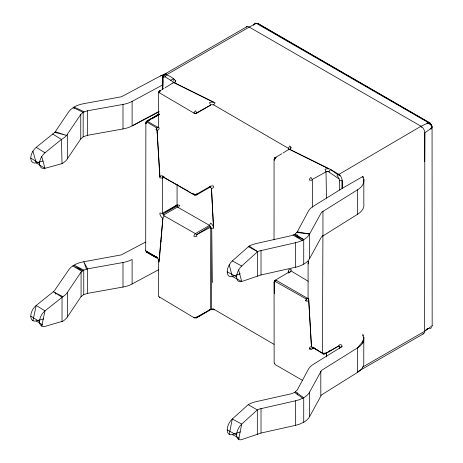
<?xml version="1.0" encoding="UTF-8"?>
<svg xmlns="http://www.w3.org/2000/svg" width="463" height="463" viewBox="0 0 463 463"><rect width="100%" height="100%" fill="white"/><g stroke="black" fill="none" stroke-linecap="round" stroke-linejoin="round"><path stroke-width="0.69" d="M163.537 176.837L162.611 178.035L162.322 213.31L164.151 215.874L162.872 218.345L159.139 262.185L158.508 260.906L158.583 296.488L194.501 317.988L196.434 317.913L210.468 309.562L210.781 227.13L209.496 225.365L177.503 207.065L177.069 204.987L177.069 184.164M274.044 239.811L274.067 159.284L275.103 157.264L276.156 157.339L275.103 158.485L274.64 159.966L274.067 159.284M274.663 160.129L274.663 157.958L281.817 153.728M308.491 261.201L308.098 263.152L308.074 298.143L308.671 299.017L311.46 346.793A4.289 2.477 60 0 0 309.365 348.917L311.217 349.247L314.227 347.782M432.17 326.033L432.066 126.017M162.334 88.902L162.357 77.454L163.115 76.372L163.723 76.187L164.429 77.171L165.123 76.841L166.558 74.798L249.233 27.068L256.34 23.335L258.03 23.601L430.544 123.372L432.239 127.128L431.643 128.002L424.814 132.817L424.698 161.685M239.203 438.253L232.299 434.531A9.792 5.452 -61.7 0 1 227.211 429.919A9.792 5.452 -61.7 0 1 232.299 419.003L248.209 404.668A23.596 13.624 0 0 1 256.363 401.6L290.92 393.863L294.63 392.468L297.292 389.921L308.248 369.48A23.596 13.624 0 0 1 313.532 364.213L341.983 346.602L341.92 345.635A4.289 2.477 -60 0 0 339.107 345.068L338.794 345.959L325.153 353.79L323.371 354.12L322.422 352.951L322.925 235.383M162.785 81.309L162.675 89.116M162.617 89.469L162.814 77.217M162.588 89.093L162.75 79.873M163.115 76.372L162.802 89.122L163.931 88.45M363.825 337.342L363.744 364.717A23.596 13.624 0 0 1 357.581 372.362L321.507 394.927L309.585 416.642A23.596 13.624 0 0 1 303.728 422.244L299.382 424.23L295.573 425.318L261.016 433.05L241.715 439.601A9.792 5.452 -61.7 0 1 236.622 434.988A9.792 5.452 -61.7 0 1 241.715 424.073L257.312 409.923L259.187 409.06L295.573 400.796L299.382 399.702L303.728 397.723A23.596 13.624 0 0 0 309.585 392.12L321.507 370.406L357.581 347.84A23.596 13.624 0 0 0 363.744 340.195L363.825 337.342L362.876 334.546L362.876 335.988M162.27 89.672L162.357 77.454M338.806 345.907L325.153 353.79L325.46 352.951L323.938 353.298L322.422 352.951L311.46 346.793L308.671 299.017M431.51 124.576L431.649 128.419M229.226 434.398L232.299 419.003L241.715 424.073L238.642 439.462M32.925 320.697L36.218 305.43L54.229 291.024L68.75 269.836A23.596 13.624 0 0 1 72.743 265.965L74.068 265.131A23.596 13.624 0 0 1 83.78 261.751L121.387 254.864L145.365 242.172M41.705 326.131L44.998 310.864L62.933 296.638A23.596 13.624 0 0 0 67.355 292.477L81.071 272.099L83.757 270.068L87.582 268.847L122.99 262.521A23.596 13.624 0 0 0 132.111 259.471L132.111 283.993A23.596 13.624 0 0 1 122.99 287.043L87.582 293.368L83.757 294.59L81.071 296.621L67.355 316.999A23.596 13.624 0 0 1 62.933 321.16L44.998 326.398A9.792 5.845 -58.2 0 1 39.54 321.571L30.761 316.136A9.792 5.845 -58.2 0 1 36.218 305.43L44.998 310.864A9.792 5.845 -58.2 0 0 39.54 321.571M431.041 129.032L431.643 126.249L430.984 129.027M302.524 380.36L275.103 364.549L274.142 362.338L274.067 282.193L274.547 280.584L275.23 280.173M339.726 190.061L339.651 180.767L339.136 179.013L329.083 172.132L329.39 170.945L330.599 169.504L338.945 174.377L340.074 175.454A5.365 3.096 60 0 1 342.145 180.547L342.145 188.429L313.532 206.133A23.596 13.624 0 0 0 308.248 211.394L297.292 231.836L295.174 234.046L291.661 235.598L256.363 243.521A23.596 13.624 0 0 0 249.152 246.073L232.299 260.924A9.792 5.452 -61.7 0 0 227.211 271.839A9.792 5.452 -61.7 0 0 232.299 276.452L241.715 281.521L261.016 274.97L295.573 267.232A23.596 13.624 0 0 0 302.287 264.929L303.728 264.165A23.596 13.624 0 0 0 309.585 258.557L321.507 236.842L357.581 214.282A23.596 13.624 0 0 0 363.825 203.784L363.825 179.262M165.123 87.75L173.434 82.622L174.308 82.773L175.095 82.148L175.512 80.637C172.786 77.662 168.376 74.942 164.33 74.346L162.38 76.436L166.57 74.19M288.374 149.85L290.596 148.831L291.013 147.321L289.809 145.955L288.316 148.299L288.918 148.675L288.918 149.335L283.009 153.021M308.208 298.218L307.386 298.253L276.156 280.248L275.103 281.388L274.64 282.876L274.067 282.193M163.179 75.237L162.264 78.247M194.321 195.004L193.864 194.049L195.38 194.396L196.897 194.049L210.549 186.172L210.781 186.757L196.434 195.004L194.321 195.004L163.508 177.184L162.872 176.16A4.289 2.477 60 0 0 159.984 176.912L157.044 130.132L156.106 129.762L156.743 127.996L157.623 127.134L158.502 127.29M308.52 300.012A4.289 2.477 60 0 1 305.632 300.771L306.275 299L307.386 298.253M276.156 280.248L274.547 280.584L288.756 272.285L289.809 272.366L290.122 271.503L291.019 270.924L291.325 269.738A4.289 2.477 60 0 0 288.293 271.486L288.293 272.927L288.293 271.486L288.906 272.203M159.336 113.985L146.383 121.387L145.486 123.1L145.868 123.824L145.7 250.824L146.84 252.219L156.563 257.885L157.623 257.804M429.664 122.672L428.611 122.747L421.023 126.249L338.945 174.377L338.638 175.222L340.074 175.454M161.546 89.863L159.162 91.275L158.641 92.791L159.22 92.704L160.655 90.655L159.781 90.505L158.653 91.645L158.543 127.134L159.139 128.008A4.289 2.477 60 0 1 157.044 130.132L159.833 177.908L162.611 178.035L164.498 176.959M196.816 112.752L195.38 110.703L193.887 113.047L196.04 113.62L196.816 112.752L211.493 104.638L213.663 104.869L215.098 102.821L174.308 82.773L213.391 102.219A4.289 2.477 0 0 0 209.542 102.572L210.526 105.165L196.04 113.62L193.887 113.047L159.22 92.704M196.434 195.004L196.897 194.049M210.468 309.562L196.897 316.958L196.434 317.913L210.468 309.562L213.582 309.076L274.038 344.333M238.642 269.929L241.715 281.521A9.792 5.452 -61.7 0 1 236.622 276.903A9.792 5.452 -61.7 0 1 241.715 265.988L257.619 251.669L258.875 251.096L295.573 242.71A23.596 13.624 0 0 0 302.287 240.407L303.728 239.643A23.596 13.624 0 0 0 309.585 234.035L321.507 212.32L357.581 189.761A23.596 13.624 0 0 0 362.876 176.461L342.145 188.429L342.145 180.547L339.651 180.767M175.095 82.148L175.512 80.637M290.596 148.831L291.013 147.321M338.945 174.377L337.672 174.58L337.012 175.726L337.741 176.316L339.136 179.013M312.398 348.917L313.04 347.887L313.914 348.037L318.231 350.491M158.74 114.355L147.136 121.173L145.868 123.824L146.667 121.891L156.743 127.996L156.899 129.021L156.106 129.762M158.861 111.948L132.111 125.907A23.596 13.624 0 0 1 122.99 128.963L87.582 135.289L83.172 136.822L80.753 138.964L66.568 159.955A23.596 13.624 0 0 1 62.036 163.624L44.998 168.312L36.218 162.878A9.792 5.845 -58.2 0 1 30.761 158.051A9.792 5.845 -58.2 0 1 36.218 147.35L54.837 132.36L68.75 111.757L70.636 109.557L74.068 107.046A23.596 13.624 0 0 1 83.78 103.666L121.387 96.784L160.47 75.955A23.596 13.624 0 0 1 166.281 73.658M41.705 156.598L44.998 168.312A9.792 5.845 -58.2 0 1 39.54 163.485A9.792 5.845 -58.2 0 1 44.998 152.784L61.446 139.432A23.596 13.624 0 0 0 66.568 135.433L80.753 114.442L83.172 112.301L87.582 110.767L122.99 104.435A23.596 13.624 0 0 0 132.111 101.385L162.768 84.868L162.258 77.454M178.504 207.47L179.557 205.207L177.069 204.987L162.322 213.31L159.833 213.09A4.289 2.477 60 0 0 162.872 218.345L158.988 261.016A4.289 2.477 60 0 0 156.106 256.93L145.7 250.824L145.509 250.072M162.484 176.663L162.872 176.16M357.523 371.801L423.703 333.644L424.629 332.434L424.814 132.817A5.365 3.096 60 0 0 422.198 127.14L421.498 127.441L421.023 126.249L249.233 27.068A5.365 3.096 60 0 0 246.166 27.103M363.744 340.195L357.581 347.84L357.581 372.362M159.139 260.432L158.508 260.906M432.216 325.692L424.814 331.19L362.465 367.171M289.809 272.366L291.019 270.924L308.19 281.272M173.255 80.412L174.308 79.271M172.873 83.166L173.417 81.992L165.123 76.841M305.632 300.771L306.425 300.024L306.275 299L275.103 281.388M425.694 330.142L428.026 328.527M177.069 204.987L163.022 213.958L177.109 206.029M210.208 226.135L196.434 234.753L196.897 236.24L195.38 236.581L193.864 236.24L194.321 234.753L195.38 233.612L209.496 225.365L210.549 223.102A4.289 2.477 60 0 1 213.437 227.188L211.487 188.291A4.289 2.477 60 0 0 213.582 186.172L212.401 185.837L210.549 186.172M150.29 119.616L146.082 122.22L147.917 121.156M151.494 118.869L159.307 114.031M162.611 178.035L163.838 177.277M327.457 352.146L324.401 353.998L322.555 352.951M328.672 351.4L329.893 350.659M152.211 118.667L158.954 114.755M247.005 26.617L164.33 74.346L164.081 74.861L165.384 74.335M170.691 80.29L173.741 78.531M210.781 186.757L209.496 186.873L211.487 188.291L213.582 228.357L211.73 228.028L210.549 228.357M426.857 329.135L428.026 328.458M163.601 215.011L177.503 207.065M192.041 193.291L195.143 195.039L197.018 193.974M146.383 121.387L159.284 114.448M329.083 172.132L328.14 171.322L326.994 171.322L312.317 179.436L311.541 180.304L309.365 180.014L309.666 178.828L310.881 177.387L312.317 179.436L312.496 207.1M159.087 111.352L132.111 125.907L132.111 101.385M132.111 283.993L158.387 269.836M210.781 227.13L196.434 234.753L195.38 233.612L164.151 215.874M196.897 316.958L195.38 317.734L193.945 317.444M341.983 346.602L340.843 347.163L339.616 347.03L339.095 346M240.256 273.778L232.299 276.452L229.226 264.865M232.299 434.531L240.303 431.927M309.365 348.917L310.401 348.598L311.217 349.247M30.761 316.136A9.792 5.845 -58.2 0 0 36.218 320.963L43.707 318.897M43.186 160.997L36.218 162.878L32.925 151.164M160.47 75.955L163.954 75.023M422.748 333.892L423.703 333.644M326.456 198.118L326.027 171.848L328.14 171.322M313.914 348.037L313.04 348.193L312.01 347.672L312.398 347.163L323.371 354.12L322.422 352.951M160.62 241.148L161.431 241.125M296.876 232.484L309.585 234.035L309.585 258.557M209.033 309.95L209.907 310.106M297.292 231.836L309.585 234.035M274.154 363.478L274.64 363.594M54.837 132.36L66.568 135.433L55.352 131.706M427.453 123.233L430.827 124.252L428.327 122.805M426.805 122.955L430.827 124.252M84.173 111.791L74.068 107.046L74.068 108.487M73.171 107.595L83.172 112.301L83.172 136.822M62.933 296.638L53.233 291.754L62.036 297.182L62.036 321.71M303.728 264.165L303.728 239.643L294.173 234.631L302.287 240.407L293.05 235.14M232.299 260.924L241.715 265.988M227.211 271.839L236.622 276.903M227.211 429.919L236.622 434.988M248.209 246.588L257.619 251.669L257.619 276.191M163.508 177.184L188.319 191.19M189.564 191.89L190.802 192.591M147.136 121.173L157.623 127.134M248.209 404.668L257.312 409.923L257.312 434.45M258.03 23.601L430.544 123.372M213.663 104.869L288.316 148.299M81.87 271.295L72.743 265.965L82.744 270.647L74.068 265.131L83.757 270.068L83.757 294.59M192.07 193.239L195.143 195.039M52.666 133.998L61.446 139.432L62.036 163.624M36.218 147.35L44.998 152.784M30.761 158.051L39.54 163.485M36.218 320.963L42.654 324.945M295.174 234.046L303.728 239.643M249.152 246.073L257.619 251.669M294.63 392.468L302.785 398.244M295.516 391.889L303.728 397.723L303.728 422.244M337.672 174.58L330.599 169.504L289.809 149.456L328.892 168.902A4.289 2.477 0 0 0 325.043 169.255L326.027 171.848M308.098 263.152L308.671 263.835A4.289 2.477 60 0 0 308.086 261.445M214.045 310.031L213.582 309.076L211.493 309.168L211.73 228.028L212.343 282.598M159.139 296.91L159.602 297.865M86.465 269.09L83.78 261.751L87.582 268.847L87.582 293.368M431.493 126.833L431.643 128.002M275.086 157.576L275.103 158.485M326.357 352.557L326.398 356.869M308.289 262.399L308.3 263.823M274.258 281.435L274.327 293.727M362.876 176.461L362.876 177.902M362.876 340.317L362.876 343.199M357.581 189.761L357.581 214.282M326.594 352.858L326.594 356.406M322.948 211.197L322.948 235.719M320.813 371.239L320.813 395.761M309.585 392.12L309.585 416.642M297.292 234.724L297.292 237.606M297.292 392.803L297.292 394.968M295.573 242.71L295.573 267.232M295.573 400.796L295.573 425.318M261.016 250.448L261.016 274.97M261.016 408.528L261.016 433.05M122.99 104.435L122.99 128.963M122.99 262.521L122.99 287.043M87.582 110.767L87.582 135.289M81.071 272.099L81.071 296.621M80.753 114.442L80.753 138.964M67.355 134.392L67.355 158.919M67.355 292.477L67.355 316.999M55.352 292.674L55.352 294.115M210.121 309.498A4.289 2.477 0 0 1 214.016 309.498M253.782 25.315A4.289 2.477 60 0 1 256.34 23.335L428.611 122.747A4.289 2.477 60 0 1 431.065 125.606M431.493 327.37A4.289 2.477 60 0 1 429.548 328.493M162.814 76.331L162.802 77.755L162.814 76.331M339.616 347.03L339.593 348.448L339.616 347.03M147.361 251.855L146.84 252.219L156.986 257.474L147.361 251.855M156.106 256.93L146.256 251.82L156.563 257.885L156.106 256.93"/></g></svg>
